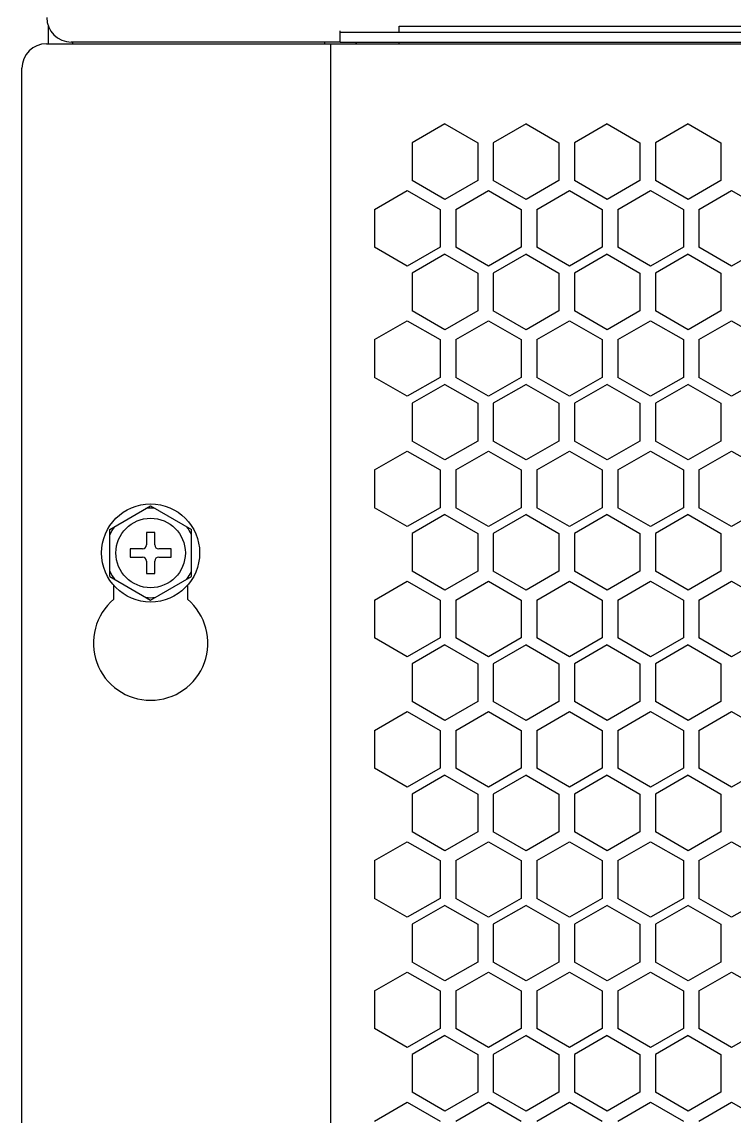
# Model space of a CAD drawing. Header units: millimetres. Extents: x 55614 to 110757, y -66981 to -47484.
# Drawn here: x 78580.1 to 78667.3, y -50333.7 to -50199.9 of the extents above; entities that cross this region are included whole.
import ezdxf

# ---------------------------------------------------------------- set-up
doc = ezdxf.new("R2010")
doc.units = ezdxf.units.MM
for name, color, linetype in [('2401-00437-S-M6-16HWM_0', 7, 'Continuous'), ('4209-0510_0', 7, 'Continuous'), ('4215-0412-2-1_0', 7, 'Continuous'), ('YT-50-01_AF0_1_B_0', 7, 'Continuous'), ('YT-50-01_AF0_2_B_0', 7, 'Continuous')]:
    doc.layers.add(name, color=color, linetype=linetype)
doc.layers.add('THICK', color=7, linetype='Continuous', lineweight=0)

# ---------------------------------------------------------------- blocks, each defined once
blk = doc.blocks.new('RU67I6756')
at = {"layer": '2401-00437-S-M6-16HWM_0', "color": 0, "linetype": 'Continuous'}
for p, q in [((25291.73, 16528.56), (25296.73, 16531.45)), ((25296.73, 16531.45), (25301.73, 16528.56)), ((25291.73, 16522.79), (25291.73, 16528.56)), ((25301.73, 16522.79), (25301.73, 16528.56)), ((25296.23, 16528.17), (25296.23, 16526.67)), ((25297.23, 16528.17), (25296.23, 16528.17)), ((25297.23, 16526.67), (25297.23, 16528.17)), ((25294.23, 16526.17), (25294.23, 16525.17)), ((25295.73, 16526.17), (25294.23, 16526.17)), ((25299.23, 16526.17), (25297.73, 16526.17)), ((25299.23, 16525.17), (25299.23, 16526.17)), ((25294.23, 16525.17), (25295.73, 16525.17)), ((25296.23, 16524.67), (25296.23, 16523.17)), ((25297.23, 16523.17), (25297.23, 16524.67)), ((25297.73, 16525.17), (25299.23, 16525.17)), ((25296.23, 16523.17), (25297.23, 16523.17)), ((25291.73, 16522.79), (25296.73, 16519.9)), ((25296.73, 16519.9), (25301.73, 16522.79))]:
    blk.add_line(p, q, dxfattribs=at)
for radius in [6, 4.25]:
    blk.add_circle((25296.73, 16525.67), radius, dxfattribs=at)
for centre, radius, start, end in [((25296.73, 16525.67), 5.47, 84.0076, 95.9924), ((25296.73, 16525.67), 5.47, 144.0076, 155.9924), ((25296.73, 16525.67), 5.47, 24.0076, 35.9924), ((25295.73, 16526.67), 0.5, 270, 0), ((25297.73, 16526.67), 0.5, 180, 270), ((25295.73, 16524.67), 0.5, 0, 90), ((25297.73, 16524.67), 0.5, 90, 180), ((25296.73, 16525.67), 5.47, 204.0076, 215.9924), ((25296.73, 16525.67), 5.47, 324.0076, 335.9924), ((25296.73, 16525.67), 5.47, 264.0076, 275.9924)]:
    blk.add_arc(centre, radius, start, end, dxfattribs=at)
at = {"layer": '4209-0510_0', "color": 0, "linetype": 'Continuous'}
for p, q in [((25327.13, 16589.35), (25327.13, 16590.1)), ((25327.13, 16590.1), (25933.13, 16590.1)), ((25327.13, 16587.95), (25327.13, 16588.15))]:
    blk.add_line(p, q, dxfattribs=at)
at = {"layer": '4215-0412-2-1_0', "color": 0, "linetype": 'Continuous'}
for p, q in [((25319.93, 16588.15), (25319.93, 16589.55)), ((25319.93, 16589.35), (25940.19, 16589.35)), ((25283.98, 16587.95), (25450.51, 16587.95)), ((25319.93, 16588.15), (25287.03, 16588.15)), ((25318.78, 16291.35), (25318.78, 16587.95)), ((25319.93, 16588.15), (25449.93, 16588.15)), ((25280.98, 16294.35), (25280.98, 16584.95)), ((25332.74, 16578.15), (25328.74, 16575.84)), ((25332.74, 16578.15), (25336.75, 16575.84)), ((25342.66, 16578.15), (25338.66, 16575.84)), ((25342.66, 16578.15), (25346.67, 16575.84)), ((25352.58, 16578.15), (25348.58, 16575.84)), ((25352.58, 16578.15), (25356.59, 16575.84)), ((25362.5, 16578.15), (25358.5, 16575.84)), ((25362.5, 16578.15), (25366.51, 16575.84)), ((25328.74, 16575.84), (25328.74, 16571.22)), ((25336.75, 16575.84), (25336.75, 16571.22)), ((25338.66, 16575.84), (25338.66, 16571.22)), ((25346.67, 16575.84), (25346.67, 16571.22)), ((25348.58, 16575.84), (25348.58, 16571.22)), ((25356.59, 16575.84), (25356.59, 16571.22)), ((25358.5, 16575.84), (25358.5, 16571.22)), ((25366.51, 16575.84), (25366.51, 16571.22)), ((25332.74, 16568.91), (25328.74, 16571.22)), ((25336.75, 16571.22), (25332.74, 16568.91)), ((25342.66, 16568.91), (25338.66, 16571.22)), ((25346.67, 16571.22), (25342.66, 16568.91)), ((25352.58, 16568.91), (25348.58, 16571.22)), ((25356.59, 16571.22), (25352.58, 16568.91)), ((25362.5, 16568.91), (25358.5, 16571.22)), ((25366.51, 16571.22), (25362.5, 16568.91)), ((25324.14, 16567.69), (25328.14, 16570)), ((25328.14, 16570), (25332.15, 16567.69)), ((25334.06, 16567.69), (25338.06, 16570)), ((25338.06, 16570), (25342.07, 16567.69)), ((25343.98, 16567.69), (25347.98, 16570)), ((25347.98, 16570), (25351.99, 16567.69)), ((25353.9, 16567.69), (25357.9, 16570)), ((25357.9, 16570), (25361.91, 16567.69)), ((25363.82, 16567.69), (25367.82, 16570)), ((25367.82, 16570), (25371.83, 16567.69)), ((25324.14, 16567.69), (25324.14, 16563.07)), ((25332.15, 16567.69), (25332.15, 16563.07)), ((25334.06, 16567.69), (25334.06, 16563.07)), ((25342.07, 16567.69), (25342.07, 16563.07)), ((25343.98, 16567.69), (25343.98, 16563.07)), ((25351.99, 16567.69), (25351.99, 16563.07)), ((25353.9, 16567.69), (25353.9, 16563.07)), ((25361.91, 16567.69), (25361.91, 16563.07)), ((25363.82, 16567.69), (25363.82, 16563.07)), ((25328.14, 16560.76), (25324.14, 16563.07)), ((25332.15, 16563.07), (25328.14, 16560.76)), ((25332.74, 16562.22), (25328.74, 16559.91)), ((25332.74, 16562.22), (25336.75, 16559.91)), ((25338.06, 16560.76), (25334.06, 16563.07)), ((25342.07, 16563.07), (25338.06, 16560.76)), ((25342.66, 16562.22), (25338.66, 16559.91)), ((25342.66, 16562.22), (25346.67, 16559.91)), ((25347.98, 16560.76), (25343.98, 16563.07)), ((25351.99, 16563.07), (25347.98, 16560.76)), ((25352.58, 16562.22), (25348.58, 16559.91)), ((25352.58, 16562.22), (25356.59, 16559.91)), ((25357.9, 16560.76), (25353.9, 16563.07)), ((25361.91, 16563.07), (25357.9, 16560.76)), ((25362.5, 16562.22), (25358.5, 16559.91)), ((25362.5, 16562.22), (25366.51, 16559.91)), ((25367.82, 16560.76), (25363.82, 16563.07)), ((25371.83, 16563.07), (25367.82, 16560.76)), ((25328.74, 16559.91), (25328.74, 16555.29)), ((25336.75, 16559.91), (25336.75, 16555.29)), ((25338.66, 16559.91), (25338.66, 16555.29)), ((25346.67, 16559.91), (25346.67, 16555.29)), ((25348.58, 16559.91), (25348.58, 16555.29)), ((25356.59, 16559.91), (25356.59, 16555.29)), ((25358.5, 16559.91), (25358.5, 16555.29)), ((25366.51, 16559.91), (25366.51, 16555.29)), ((25332.74, 16552.98), (25328.74, 16555.29)), ((25336.75, 16555.29), (25332.74, 16552.98)), ((25342.66, 16552.98), (25338.66, 16555.29)), ((25346.67, 16555.29), (25342.66, 16552.98)), ((25352.58, 16552.98), (25348.58, 16555.29)), ((25356.59, 16555.29), (25352.58, 16552.98)), ((25362.5, 16552.98), (25358.5, 16555.29)), ((25366.51, 16555.29), (25362.5, 16552.98)), ((25324.14, 16551.76), (25328.14, 16554.07)), ((25328.14, 16554.07), (25332.15, 16551.76)), ((25334.06, 16551.76), (25338.06, 16554.07)), ((25338.06, 16554.07), (25342.07, 16551.76)), ((25343.98, 16551.76), (25347.98, 16554.07)), ((25347.98, 16554.07), (25351.99, 16551.76)), ((25353.9, 16551.76), (25357.9, 16554.07)), ((25357.9, 16554.07), (25361.91, 16551.76)), ((25363.82, 16551.76), (25367.82, 16554.07)), ((25367.82, 16554.07), (25371.83, 16551.76)), ((25324.14, 16551.76), (25324.14, 16547.14)), ((25332.15, 16551.76), (25332.15, 16547.14)), ((25334.06, 16551.76), (25334.06, 16547.14)), ((25342.07, 16551.76), (25342.07, 16547.14)), ((25343.98, 16551.76), (25343.98, 16547.14)), ((25351.99, 16551.76), (25351.99, 16547.14)), ((25353.9, 16551.76), (25353.9, 16547.14)), ((25361.91, 16551.76), (25361.91, 16547.14)), ((25363.82, 16551.76), (25363.82, 16547.14)), ((25328.14, 16544.83), (25324.14, 16547.14)), ((25332.15, 16547.14), (25328.14, 16544.83)), ((25338.06, 16544.83), (25334.06, 16547.14)), ((25342.07, 16547.14), (25338.06, 16544.83)), ((25347.98, 16544.83), (25343.98, 16547.14)), ((25351.99, 16547.14), (25347.98, 16544.83)), ((25357.9, 16544.83), (25353.9, 16547.14)), ((25361.91, 16547.14), (25357.9, 16544.83)), ((25367.82, 16544.83), (25363.82, 16547.14)), ((25371.83, 16547.14), (25367.82, 16544.83)), ((25332.74, 16546.29), (25328.74, 16543.98)), ((25332.74, 16546.29), (25336.75, 16543.98)), ((25342.66, 16546.29), (25338.66, 16543.98)), ((25342.66, 16546.29), (25346.67, 16543.98)), ((25352.58, 16546.29), (25348.58, 16543.98)), ((25352.58, 16546.29), (25356.59, 16543.98)), ((25362.5, 16546.29), (25358.5, 16543.98)), ((25362.5, 16546.29), (25366.51, 16543.98)), ((25328.74, 16543.98), (25328.74, 16539.36)), ((25336.75, 16543.98), (25336.75, 16539.36)), ((25338.66, 16543.98), (25338.66, 16539.36)), ((25346.67, 16543.98), (25346.67, 16539.36)), ((25348.58, 16543.98), (25348.58, 16539.36)), ((25356.59, 16543.98), (25356.59, 16539.36)), ((25358.5, 16543.98), (25358.5, 16539.36)), ((25366.51, 16543.98), (25366.51, 16539.36)), ((25332.74, 16537.05), (25328.74, 16539.36)), ((25336.75, 16539.36), (25332.74, 16537.05)), ((25342.66, 16537.05), (25338.66, 16539.36)), ((25346.67, 16539.36), (25342.66, 16537.05)), ((25352.58, 16537.05), (25348.58, 16539.36)), ((25356.59, 16539.36), (25352.58, 16537.05)), ((25362.5, 16537.05), (25358.5, 16539.36)), ((25366.51, 16539.36), (25362.5, 16537.05)), ((25324.14, 16535.83), (25328.14, 16538.14)), ((25328.14, 16538.14), (25332.15, 16535.83)), ((25334.06, 16535.83), (25338.06, 16538.14)), ((25338.06, 16538.14), (25342.07, 16535.83)), ((25343.98, 16535.83), (25347.98, 16538.14)), ((25347.98, 16538.14), (25351.99, 16535.83)), ((25353.9, 16535.83), (25357.9, 16538.14)), ((25357.9, 16538.14), (25361.91, 16535.83)), ((25363.82, 16535.83), (25367.82, 16538.14)), ((25367.82, 16538.14), (25371.83, 16535.83)), ((25324.14, 16535.83), (25324.14, 16531.21)), ((25332.15, 16535.83), (25332.15, 16531.21)), ((25334.06, 16535.83), (25334.06, 16531.21)), ((25342.07, 16535.83), (25342.07, 16531.21)), ((25343.98, 16535.83), (25343.98, 16531.21)), ((25351.99, 16535.83), (25351.99, 16531.21)), ((25353.9, 16535.83), (25353.9, 16531.21)), ((25361.91, 16535.83), (25361.91, 16531.21)), ((25363.82, 16535.83), (25363.82, 16531.21)), ((25328.14, 16528.9), (25324.14, 16531.21)), ((25332.15, 16531.21), (25328.14, 16528.9)), ((25338.06, 16528.9), (25334.06, 16531.21)), ((25342.07, 16531.21), (25338.06, 16528.9)), ((25347.98, 16528.9), (25343.98, 16531.21)), ((25351.99, 16531.21), (25347.98, 16528.9)), ((25357.9, 16528.9), (25353.9, 16531.21)), ((25361.91, 16531.21), (25357.9, 16528.9)), ((25367.82, 16528.9), (25363.82, 16531.21)), ((25371.83, 16531.21), (25367.82, 16528.9)), ((25332.74, 16530.36), (25328.74, 16528.05)), ((25332.74, 16530.36), (25336.75, 16528.05)), ((25342.66, 16530.36), (25338.66, 16528.05)), ((25342.66, 16530.36), (25346.67, 16528.05)), ((25352.58, 16530.36), (25348.58, 16528.05)), ((25352.58, 16530.36), (25356.59, 16528.05)), ((25362.5, 16530.36), (25358.5, 16528.05)), ((25362.5, 16530.36), (25366.51, 16528.05)), ((25328.74, 16528.05), (25328.74, 16523.43)), ((25336.75, 16528.05), (25336.75, 16523.43)), ((25338.66, 16528.05), (25338.66, 16523.43)), ((25346.67, 16528.05), (25346.67, 16523.43)), ((25348.58, 16528.05), (25348.58, 16523.43)), ((25356.59, 16528.05), (25356.59, 16523.43)), ((25358.5, 16528.05), (25358.5, 16523.43)), ((25366.51, 16528.05), (25366.51, 16523.43)), ((25332.74, 16521.12), (25328.74, 16523.43)), ((25336.75, 16523.43), (25332.74, 16521.12)), ((25342.66, 16521.12), (25338.66, 16523.43)), ((25346.67, 16523.43), (25342.66, 16521.12)), ((25352.58, 16521.12), (25348.58, 16523.43)), ((25356.59, 16523.43), (25352.58, 16521.12)), ((25362.5, 16521.12), (25358.5, 16523.43)), ((25366.51, 16523.43), (25362.5, 16521.12)), ((25292.23, 16520.02), (25292.23, 16521.72)), ((25301.23, 16521.72), (25301.23, 16520.02)), ((25324.14, 16519.9), (25328.14, 16522.21)), ((25328.14, 16522.21), (25332.15, 16519.9)), ((25334.06, 16519.9), (25338.06, 16522.21)), ((25338.06, 16522.21), (25342.07, 16519.9)), ((25343.98, 16519.9), (25347.98, 16522.21)), ((25347.98, 16522.21), (25351.99, 16519.9)), ((25353.9, 16519.9), (25357.9, 16522.21)), ((25357.9, 16522.21), (25361.91, 16519.9)), ((25363.82, 16519.9), (25367.82, 16522.21)), ((25367.82, 16522.21), (25371.83, 16519.9)), ((25324.14, 16519.9), (25324.14, 16515.28)), ((25332.15, 16519.9), (25332.15, 16515.28)), ((25334.06, 16519.9), (25334.06, 16515.28)), ((25342.07, 16519.9), (25342.07, 16515.28)), ((25343.98, 16519.9), (25343.98, 16515.28)), ((25351.99, 16519.9), (25351.99, 16515.28)), ((25353.9, 16519.9), (25353.9, 16515.28)), ((25361.91, 16519.9), (25361.91, 16515.28)), ((25363.82, 16519.9), (25363.82, 16515.28)), ((25328.14, 16512.97), (25324.14, 16515.28)), ((25332.15, 16515.28), (25328.14, 16512.97)), ((25338.06, 16512.97), (25334.06, 16515.28)), ((25342.07, 16515.28), (25338.06, 16512.97)), ((25347.98, 16512.97), (25343.98, 16515.28)), ((25351.99, 16515.28), (25347.98, 16512.97)), ((25357.9, 16512.97), (25353.9, 16515.28)), ((25361.91, 16515.28), (25357.9, 16512.97)), ((25367.82, 16512.97), (25363.82, 16515.28)), ((25371.83, 16515.28), (25367.82, 16512.97)), ((25332.74, 16514.43), (25328.74, 16512.12)), ((25332.74, 16514.43), (25336.75, 16512.12)), ((25342.66, 16514.43), (25338.66, 16512.12)), ((25342.66, 16514.43), (25346.67, 16512.12)), ((25352.58, 16514.43), (25348.58, 16512.12)), ((25352.58, 16514.43), (25356.59, 16512.12)), ((25362.5, 16514.43), (25358.5, 16512.12)), ((25362.5, 16514.43), (25366.51, 16512.12)), ((25328.74, 16512.12), (25328.74, 16507.5)), ((25336.75, 16512.12), (25336.75, 16507.5)), ((25338.66, 16512.12), (25338.66, 16507.5)), ((25346.67, 16512.12), (25346.67, 16507.5)), ((25348.58, 16512.12), (25348.58, 16507.5)), ((25356.59, 16512.12), (25356.59, 16507.5)), ((25358.5, 16512.12), (25358.5, 16507.5)), ((25366.51, 16512.12), (25366.51, 16507.5)), ((25332.74, 16505.19), (25328.74, 16507.5)), ((25336.75, 16507.5), (25332.74, 16505.19)), ((25342.66, 16505.19), (25338.66, 16507.5)), ((25346.67, 16507.5), (25342.66, 16505.19)), ((25352.58, 16505.19), (25348.58, 16507.5)), ((25356.59, 16507.5), (25352.58, 16505.19)), ((25362.5, 16505.19), (25358.5, 16507.5)), ((25366.51, 16507.5), (25362.5, 16505.19)), ((25324.14, 16503.97), (25328.14, 16506.28)), ((25328.14, 16506.28), (25332.15, 16503.97)), ((25334.06, 16503.97), (25338.06, 16506.28)), ((25338.06, 16506.28), (25342.07, 16503.97)), ((25343.98, 16503.97), (25347.98, 16506.28)), ((25347.98, 16506.28), (25351.99, 16503.97)), ((25353.9, 16503.97), (25357.9, 16506.28)), ((25357.9, 16506.28), (25361.91, 16503.97)), ((25363.82, 16503.97), (25367.82, 16506.28)), ((25367.82, 16506.28), (25371.83, 16503.97)), ((25324.14, 16503.97), (25324.14, 16499.35)), ((25332.15, 16503.97), (25332.15, 16499.35)), ((25334.06, 16503.97), (25334.06, 16499.35)), ((25342.07, 16503.97), (25342.07, 16499.35)), ((25343.98, 16503.97), (25343.98, 16499.35)), ((25351.99, 16503.97), (25351.99, 16499.35)), ((25353.9, 16503.97), (25353.9, 16499.35)), ((25361.91, 16503.97), (25361.91, 16499.35)), ((25363.82, 16503.97), (25363.82, 16499.35)), ((25328.14, 16497.04), (25324.14, 16499.35)), ((25332.15, 16499.35), (25328.14, 16497.04)), ((25338.06, 16497.04), (25334.06, 16499.35)), ((25342.07, 16499.35), (25338.06, 16497.04)), ((25347.98, 16497.04), (25343.98, 16499.35)), ((25351.99, 16499.35), (25347.98, 16497.04)), ((25357.9, 16497.04), (25353.9, 16499.35)), ((25361.91, 16499.35), (25357.9, 16497.04)), ((25367.82, 16497.04), (25363.82, 16499.35)), ((25371.83, 16499.35), (25367.82, 16497.04)), ((25332.74, 16498.5), (25328.74, 16496.19)), ((25332.74, 16498.5), (25336.75, 16496.19)), ((25342.66, 16498.5), (25338.66, 16496.19)), ((25342.66, 16498.5), (25346.67, 16496.19)), ((25352.58, 16498.5), (25348.58, 16496.19)), ((25352.58, 16498.5), (25356.59, 16496.19)), ((25362.5, 16498.5), (25358.5, 16496.19)), ((25362.5, 16498.5), (25366.51, 16496.19)), ((25328.74, 16496.19), (25328.74, 16491.57)), ((25336.75, 16496.19), (25336.75, 16491.57)), ((25338.66, 16496.19), (25338.66, 16491.57)), ((25346.67, 16496.19), (25346.67, 16491.57)), ((25348.58, 16496.19), (25348.58, 16491.57)), ((25356.59, 16496.19), (25356.59, 16491.57)), ((25358.5, 16496.19), (25358.5, 16491.57)), ((25366.51, 16496.19), (25366.51, 16491.57)), ((25332.74, 16489.26), (25328.74, 16491.57)), ((25336.75, 16491.57), (25332.74, 16489.26)), ((25342.66, 16489.26), (25338.66, 16491.57)), ((25346.67, 16491.57), (25342.66, 16489.26)), ((25352.58, 16489.26), (25348.58, 16491.57)), ((25356.59, 16491.57), (25352.58, 16489.26)), ((25362.5, 16489.26), (25358.5, 16491.57)), ((25366.51, 16491.57), (25362.5, 16489.26)), ((25324.14, 16488.04), (25328.14, 16490.35)), ((25328.14, 16490.35), (25332.15, 16488.04)), ((25334.06, 16488.04), (25338.06, 16490.35)), ((25338.06, 16490.35), (25342.07, 16488.04)), ((25343.98, 16488.04), (25347.98, 16490.35)), ((25347.98, 16490.35), (25351.99, 16488.04)), ((25353.9, 16488.04), (25357.9, 16490.35)), ((25357.9, 16490.35), (25361.91, 16488.04)), ((25363.82, 16488.04), (25367.82, 16490.35)), ((25367.82, 16490.35), (25371.83, 16488.04)), ((25324.14, 16488.04), (25324.14, 16483.42)), ((25332.15, 16488.04), (25332.15, 16483.42)), ((25334.06, 16488.04), (25334.06, 16483.42)), ((25342.07, 16488.04), (25342.07, 16483.42)), ((25343.98, 16488.04), (25343.98, 16483.42)), ((25351.99, 16488.04), (25351.99, 16483.42)), ((25353.9, 16488.04), (25353.9, 16483.42)), ((25361.91, 16488.04), (25361.91, 16483.42)), ((25363.82, 16488.04), (25363.82, 16483.42)), ((25328.14, 16481.11), (25324.14, 16483.42)), ((25332.15, 16483.42), (25328.14, 16481.11)), ((25338.06, 16481.11), (25334.06, 16483.42)), ((25342.07, 16483.42), (25338.06, 16481.11)), ((25347.98, 16481.11), (25343.98, 16483.42)), ((25351.99, 16483.42), (25347.98, 16481.11)), ((25357.9, 16481.11), (25353.9, 16483.42)), ((25361.91, 16483.42), (25357.9, 16481.11)), ((25367.82, 16481.11), (25363.82, 16483.42)), ((25371.83, 16483.42), (25367.82, 16481.11)), ((25332.74, 16482.57), (25328.74, 16480.26)), ((25332.74, 16482.57), (25336.75, 16480.26)), ((25342.66, 16482.57), (25338.66, 16480.26)), ((25342.66, 16482.57), (25346.67, 16480.26)), ((25352.58, 16482.57), (25348.58, 16480.26)), ((25352.58, 16482.57), (25356.59, 16480.26)), ((25362.5, 16482.57), (25358.5, 16480.26)), ((25362.5, 16482.57), (25366.51, 16480.26)), ((25328.74, 16480.26), (25328.74, 16475.64)), ((25336.75, 16480.26), (25336.75, 16475.64)), ((25338.66, 16480.26), (25338.66, 16475.64)), ((25346.67, 16480.26), (25346.67, 16475.64)), ((25348.58, 16480.26), (25348.58, 16475.64)), ((25356.59, 16480.26), (25356.59, 16475.64)), ((25358.5, 16480.26), (25358.5, 16475.64)), ((25366.51, 16480.26), (25366.51, 16475.64)), ((25332.74, 16473.33), (25328.74, 16475.64)), ((25336.75, 16475.64), (25332.74, 16473.33)), ((25342.66, 16473.33), (25338.66, 16475.64)), ((25346.67, 16475.64), (25342.66, 16473.33)), ((25352.58, 16473.33), (25348.58, 16475.64)), ((25356.59, 16475.64), (25352.58, 16473.33)), ((25362.5, 16473.33), (25358.5, 16475.64)), ((25366.51, 16475.64), (25362.5, 16473.33)), ((25324.14, 16472.11), (25328.14, 16474.42)), ((25328.14, 16474.42), (25332.15, 16472.11)), ((25334.06, 16472.11), (25338.06, 16474.42)), ((25338.06, 16474.42), (25342.07, 16472.11)), ((25343.98, 16472.11), (25347.98, 16474.42)), ((25347.98, 16474.42), (25351.99, 16472.11)), ((25353.9, 16472.11), (25357.9, 16474.42)), ((25357.9, 16474.42), (25361.91, 16472.11)), ((25363.82, 16472.11), (25367.82, 16474.42)), ((25367.82, 16474.42), (25371.83, 16472.11)), ((25324.14, 16472.11), (25324.14, 16467.49)), ((25332.15, 16472.11), (25332.15, 16467.49)), ((25334.06, 16472.11), (25334.06, 16467.49)), ((25342.07, 16472.11), (25342.07, 16467.49)), ((25343.98, 16472.11), (25343.98, 16467.49)), ((25351.99, 16472.11), (25351.99, 16467.49)), ((25353.9, 16472.11), (25353.9, 16467.49)), ((25361.91, 16472.11), (25361.91, 16467.49)), ((25363.82, 16472.11), (25363.82, 16467.49)), ((25328.14, 16465.18), (25324.14, 16467.49)), ((25332.15, 16467.49), (25328.14, 16465.18)), ((25338.06, 16465.18), (25334.06, 16467.49)), ((25342.07, 16467.49), (25338.06, 16465.18)), ((25347.98, 16465.18), (25343.98, 16467.49)), ((25351.99, 16467.49), (25347.98, 16465.18)), ((25357.9, 16465.18), (25353.9, 16467.49)), ((25361.91, 16467.49), (25357.9, 16465.18)), ((25367.82, 16465.18), (25363.82, 16467.49)), ((25371.83, 16467.49), (25367.82, 16465.18)), ((25332.74, 16466.64), (25328.74, 16464.33)), ((25332.74, 16466.64), (25336.75, 16464.33)), ((25342.66, 16466.64), (25338.66, 16464.33)), ((25342.66, 16466.64), (25346.67, 16464.33)), ((25352.58, 16466.64), (25348.58, 16464.33)), ((25352.58, 16466.64), (25356.59, 16464.33)), ((25362.5, 16466.64), (25358.5, 16464.33)), ((25362.5, 16466.64), (25366.51, 16464.33)), ((25328.74, 16464.33), (25328.74, 16459.71)), ((25336.75, 16464.33), (25336.75, 16459.71)), ((25338.66, 16464.33), (25338.66, 16459.71)), ((25346.67, 16464.33), (25346.67, 16459.71)), ((25348.58, 16464.33), (25348.58, 16459.71)), ((25356.59, 16464.33), (25356.59, 16459.71)), ((25358.5, 16464.33), (25358.5, 16459.71)), ((25366.51, 16464.33), (25366.51, 16459.71)), ((25332.74, 16457.4), (25328.74, 16459.71)), ((25336.75, 16459.71), (25332.74, 16457.4)), ((25342.66, 16457.4), (25338.66, 16459.71)), ((25346.67, 16459.71), (25342.66, 16457.4)), ((25352.58, 16457.4), (25348.58, 16459.71)), ((25356.59, 16459.71), (25352.58, 16457.4)), ((25362.5, 16457.4), (25358.5, 16459.71)), ((25366.51, 16459.71), (25362.5, 16457.4)), ((25324.14, 16456.18), (25328.14, 16458.49)), ((25328.14, 16458.49), (25332.15, 16456.18)), ((25334.06, 16456.18), (25338.06, 16458.49)), ((25338.06, 16458.49), (25342.07, 16456.18)), ((25343.98, 16456.18), (25347.98, 16458.49)), ((25347.98, 16458.49), (25351.99, 16456.18)), ((25353.9, 16456.18), (25357.9, 16458.49)), ((25357.9, 16458.49), (25361.91, 16456.18)), ((25363.82, 16456.18), (25367.82, 16458.49)), ((25367.82, 16458.49), (25371.83, 16456.18))]:
    blk.add_line(p, q, dxfattribs=at)
for centre, radius, start, end in [((25287.03, 16591.15), 3, 180, 270), ((25283.98, 16584.95), 3, 90, 180), ((25296.73, 16514.65), 7, 130.0052, 49.9948)]:
    blk.add_arc(centre, radius, start, end, dxfattribs=at)
at = {"layer": 'YT-50-01_AF0_1_B_0', "color": 0, "linetype": 'Continuous'}
blk.add_line((25321.75, 16588.15), (25321.95, 16587.95), dxfattribs=at)
at = {"layer": 'YT-50-01_AF0_2_B_0', "color": 0, "linetype": 'Continuous'}
for p, q in [((25284.23, 16587.95), (25284.23, 16590.09)), ((25287.23, 16587.95), (25287.23, 16588.15)), ((25318.03, 16587.95), (25318.03, 16588.15)), ((25321.75, 16588.15), (25321.95, 16587.95))]:
    blk.add_line(p, q, dxfattribs=at)

msp = doc.modelspace()

# ---------------------------------------------------------------- block references
at = {"layer": 'THICK', "lineweight": -3}
msp.add_blockref('RU67I6756', (53299.141, -66790.529), dxfattribs=at)

doc.saveas('drawing.dxf')
